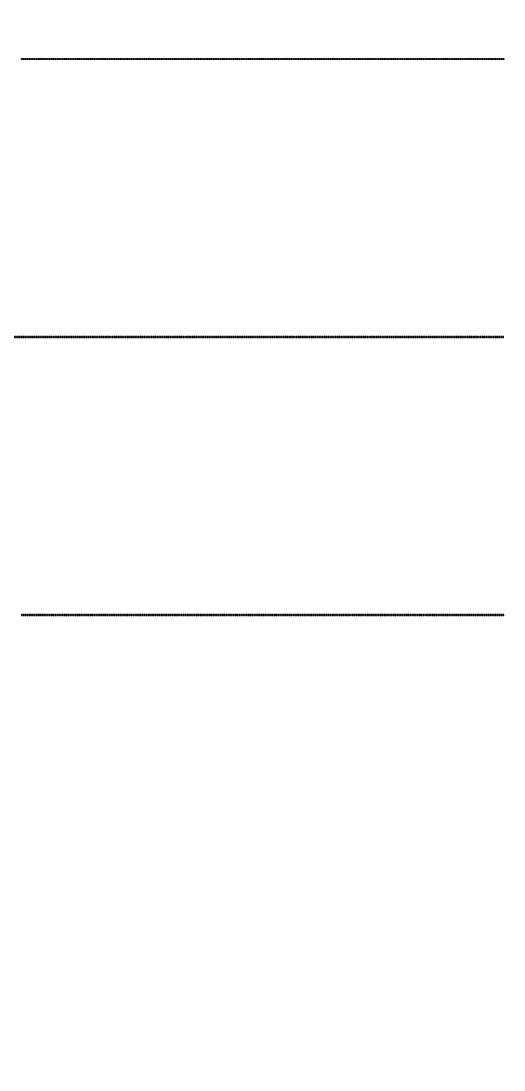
# Model space of a CAD drawing. Header units: inches. Extents: x 734146 to 834146, y 204695 to 304695.
# Drawn here: x 744162 to 745722, y 244279 to 247665 of the extents above; entities that cross this region are included whole.
import ezdxf

# ---------------------------------------------------------------- set-up
doc = ezdxf.new("R2010")
doc.units = ezdxf.units.IN
doc.header["$MEASUREMENT"] = 0

# ---------------------------------------------------------------- blocks, each defined once
blk = doc.blocks.new('*U103')
blk.add_lwpolyline([(-1.5, -1.5), (1.5, -1.5), (1.5, 1.5), (-1.5, 1.5)], close=True)
blk = doc.blocks.new('*U104')
at = {"color": 0, "linetype": 'ByBlock', "lineweight": -2, "transparency": 16777216}
for p in [(0, 0), (6, 0), (12, 0), (18, 0), (24, 0), (30, 0), (36, 0), (42, 0), (48, 0), (54, 0), (60, 0), (66, 0), (72, 0), (78, 0), (84, 0), (90, 0), (96, 0), (102, 0), (108, 0), (114, 0), (120, 0), (126, 0), (132, 0), (138, 0), (144, 0), (150, 0), (156, 0), (162, 0), (168, 0), (174, 0), (180, 0), (186, 0), (192, 0), (198, 0), (204, 0), (210, 0), (216, 0), (222, 0), (228, 0), (234, 0), (240, 0), (246, 0), (252, 0), (258, 0), (264, 0), (270, 0), (276, 0), (282, 0), (288, 0), (294, 0), (300, 0), (306, 0), (312, 0), (318, 0), (324, 0), (330, 0), (336, 0), (342, 0), (348, 0), (354, 0), (360, 0), (366, 0), (372, 0), (378, 0), (384, 0), (390, 0), (396, 0), (402, 0), (408, 0), (414, 0), (420, 0), (426, 0), (432, 0), (438, 0), (444, 0), (450, 0), (456, 0), (462, 0), (468, 0), (474, 0), (480, 0), (486, 0), (492, 0), (498, 0), (504, 0), (510, 0), (516, 0), (522, 0), (528, 0), (534, 0), (540, 0), (546, 0), (552, 0), (558, 0), (564, 0), (570, 0), (576, 0), (582, 0), (588, 0), (594, 0), (600, 0), (606, 0), (612, 0), (618, 0), (624, 0), (630, 0), (636, 0), (642, 0), (648, 0), (654, 0), (660, 0), (666, 0), (672, 0), (678, 0), (684, 0), (690, 0), (696, 0), (702, 0), (708, 0), (714, 0), (720, 0), (726, 0), (732, 0), (738, 0), (744, 0), (750, 0), (756, 0), (762, 0), (768, 0), (774, 0), (780, 0), (786, 0), (792, 0), (798, 0), (804, 0), (810, 0), (816, 0), (822, 0), (828, 0), (834, 0), (840, 0), (846, 0), (852, 0), (858, 0), (864, 0), (870, 0), (876, 0), (882, 0), (888, 0), (894, 0), (900, 0), (906, 0), (912, 0), (918, 0), (924, 0), (930, 0), (936, 0), (942, 0), (948, 0), (954, 0), (960, 0), (966, 0), (972, 0), (978, 0), (984, 0), (990, 0), (996, 0), (1002, 0), (1008, 0), (1014, 0), (1020, 0), (1026, 0), (1032, 0), (1038, 0), (1044, 0), (1050, 0), (1056, 0), (1062, 0), (1068, 0), (1074, 0), (1080, 0), (1086, 0), (1092, 0), (1098, 0), (1104, 0), (1110, 0), (1116, 0), (1122, 0), (1128, 0), (1134, 0), (1140, 0), (1146, 0), (1152, 0), (1158, 0), (1164, 0), (1170, 0), (1176, 0), (1182, 0), (1188, 0), (1194, 0), (1200, 0), (1206, 0), (1212, 0), (1218, 0), (1224, 0), (1230, 0), (1236, 0), (1242, 0), (1248, 0), (1254, 0), (1260, 0), (1266, 0), (1272, 0), (1278, 0), (1284, 0), (1290, 0), (1296, 0), (1302, 0), (1308, 0), (1314, 0), (1320, 0), (1326, 0), (1332, 0), (1338, 0), (1344, 0), (1350, 0), (1356, 0), (1362, 0), (1368, 0), (1374, 0), (1380, 0), (1386, 0), (1392, 0), (1398, 0), (1404, 0), (1410, 0), (1416, 0), (1422, 0), (1428, 0), (1434, 0), (1440, 0), (1446, 0), (1452, 0), (1458, 0), (1464, 0), (1470, 0), (1476, 0), (1482, 0), (1488, 0), (1494, 0), (1500, 0), (1506, 0), (1512, 0), (1518, 0), (1524, 0), (1530, 0), (1536, 0), (1542, 0), (1548, 0), (1554, 0), (1560, 0), (1566, 0), (1572, 0), (1578, 0), (1584, 0), (1590, 0), (1596, 0), (1602, 0), (1608, 0), (1614, 0), (1620, 0), (1626, 0), (1632, 0), (1638, 0), (1644, 0), (1650, 0), (1656, 0), (1662, 0), (1668, 0), (1674, 0), (1680, 0), (1686, 0), (1692, 0), (1698, 0), (1704, 0), (1710, 0), (1716, 0), (1722, 0), (1728, 0), (1734, 0), (1740, 0), (1746, 0), (1752, 0), (1758, 0), (1764, 0), (1770, 0), (1776, 0), (1782, 0), (1788, 0), (1794, 0), (1800, 0), (1806, 0), (1812, 0), (1818, 0), (1824, 0), (1830, 0), (1836, 0), (1842, 0), (1848, 0), (1854, 0), (1860, 0), (1866, 0), (1872, 0), (1878, 0), (1884, 0), (1890, 0), (1896, 0), (1902, 0), (1908, 0), (1914, 0), (1920, 0), (1926, 0), (1932, 0), (1938, 0), (1944, 0), (1950, 0), (1956, 0), (1962, 0), (1968, 0), (1974, 0), (1980, 0), (1986, 0), (1992, 0), (1998, 0), (2004, 0), (2010, 0), (2016, 0), (2022, 0), (2028, 0), (2034, 0), (2040, 0), (2046, 0), (2052, 0), (2058, 0), (2064, 0), (2070, 0), (2076, 0), (2082, 0), (2088, 0), (2094, 0), (2100, 0), (2106, 0), (2112, 0), (2118, 0), (2124, 0), (2130, 0), (2136, 0), (2142, 0), (2148, 0), (2154, 0), (2160, 0), (2166, 0), (2172, 0), (2178, 0), (2184, 0), (2190, 0), (2196, 0), (2202, 0), (2208, 0), (2214, 0), (2220, 0), (2226, 0), (2232, 0), (2238, 0), (2244, 0), (2250, 0), (2256, 0), (2262, 0), (2268, 0), (2274, 0), (2280, 0), (2286, 0), (2292, 0), (2298, 0), (2304, 0), (2310, 0), (2316, 0), (2322, 0), (2328, 0), (2334, 0), (2340, 0), (2346, 0), (2352, 0), (2358, 0), (2364, 0), (2370, 0), (2376, 0), (2382, 0), (2388, 0), (2394, 0), (2400, 0), (2406, 0), (2412, 0), (2418, 0), (2424, 0), (2430, 0), (2436, 0), (2442, 0), (2448, 0), (2454, 0), (2460, 0), (2466, 0), (2472, 0), (2478, 0), (2484, 0), (2490, 0), (2496, 0), (2502, 0), (2508, 0), (2514, 0), (2520, 0), (2526, 0), (2532, 0), (2538, 0), (2544, 0), (2550, 0), (2556, 0), (2562, 0), (2568, 0), (2574, 0), (2580, 0), (2586, 0), (2592, 0), (2598, 0), (2604, 0), (2610, 0), (2616, 0), (2622, 0), (2628, 0), (2634, 0), (2640, 0), (2646, 0), (2652, 0), (2658, 0), (2664, 0), (2670, 0), (2676, 0), (2682, 0), (2688, 0), (2694, 0), (2700, 0), (2706, 0), (2712, 0), (2718, 0), (2724, 0), (2730, 0), (2736, 0), (2742, 0), (2748, 0), (2754, 0), (2760, 0), (2766, 0), (2772, 0), (2778, 0), (2784, 0), (2790, 0), (2796, 0), (2802, 0), (2808, 0), (2814, 0), (2820, 0), (2826, 0), (2832, 0), (2838, 0), (2844, 0), (2850, 0), (2856, 0), (2862, 0), (2868, 0), (2874, 0), (2880, 0), (2886, 0), (2892, 0), (2898, 0), (2904, 0), (2910, 0), (2916, 0), (2922, 0), (2928, 0), (2934, 0), (2940, 0), (2946, 0), (2952, 0), (2958, 0), (2964, 0), (2970, 0), (2976, 0), (2982, 0), (2988, 0), (2994, 0), (3000, 0), (3006, 0), (3012, 0), (3018, 0), (3024, 0), (3030, 0), (3036, 0), (3042, 0), (3048, 0), (3054, 0), (3060, 0), (3066, 0), (3072, 0), (3078, 0), (3084, 0), (3090, 0), (3096, 0), (3102, 0), (3108, 0), (3114, 0), (3120, 0), (3126, 0), (3132, 0), (3138, 0), (3144, 0), (3150, 0), (3156, 0), (3162, 0), (3168, 0), (3174, 0), (3180, 0), (3186, 0), (3192, 0), (3198, 0), (3204, 0), (3210, 0), (3216, 0), (3222, 0), (3228, 0), (3234, 0), (3240, 0), (3246, 0), (3252, 0), (3258, 0), (3264, 0)]:
    blk.add_blockref('*U103', p, dxfattribs=at)

msp = doc.modelspace()

# ---------------------------------------------------------------- linework, layer by layer
for points in [[(744163.6, 247544.1), (744166.6, 247544.1), (744166.6, 247541.1), (744163.6, 247541.1)], [(744169.6, 247544.1), (744172.6, 247544.1), (744172.6, 247541.1), (744169.6, 247541.1)], [(744175.6, 247544.1), (744178.6, 247544.1), (744178.6, 247541.1), (744175.6, 247541.1)], [(744181.6, 247544.1), (744184.6, 247544.1), (744184.6, 247541.1), (744181.6, 247541.1)], [(744187.6, 247544.1), (744190.6, 247544.1), (744190.6, 247541.1), (744187.6, 247541.1)], [(744193.6, 247544.1), (744196.6, 247544.1), (744196.6, 247541.1), (744193.6, 247541.1)], [(744199.6, 247544.1), (744202.6, 247544.1), (744202.6, 247541.1), (744199.6, 247541.1)], [(744205.6, 247544.1), (744208.6, 247544.1), (744208.6, 247541.1), (744205.6, 247541.1)], [(744211.6, 247544.1), (744214.6, 247544.1), (744214.6, 247541.1), (744211.6, 247541.1)], [(744217.6, 247544.1), (744220.6, 247544.1), (744220.6, 247541.1), (744217.6, 247541.1)], [(744223.6, 247544.1), (744226.6, 247544.1), (744226.6, 247541.1), (744223.6, 247541.1)], [(744229.6, 247544.1), (744232.6, 247544.1), (744232.6, 247541.1), (744229.6, 247541.1)], [(744235.6, 247544.1), (744238.6, 247544.1), (744238.6, 247541.1), (744235.6, 247541.1)], [(744241.6, 247544.1), (744244.6, 247544.1), (744244.6, 247541.1), (744241.6, 247541.1)], [(744247.6, 247544.1), (744250.6, 247544.1), (744250.6, 247541.1), (744247.6, 247541.1)], [(744253.6, 247544.1), (744256.6, 247544.1), (744256.6, 247541.1), (744253.6, 247541.1)], [(744259.6, 247544.1), (744262.6, 247544.1), (744262.6, 247541.1), (744259.6, 247541.1)], [(744265.6, 247544.1), (744268.6, 247544.1), (744268.6, 247541.1), (744265.6, 247541.1)], [(744271.6, 247544.1), (744274.6, 247544.1), (744274.6, 247541.1), (744271.6, 247541.1)], [(744277.6, 247544.1), (744280.6, 247544.1), (744280.6, 247541.1), (744277.6, 247541.1)], [(744283.6, 247544.1), (744286.6, 247544.1), (744286.6, 247541.1), (744283.6, 247541.1)], [(744289.6, 247544.1), (744292.6, 247544.1), (744292.6, 247541.1), (744289.6, 247541.1)], [(744295.6, 247544.1), (744298.6, 247544.1), (744298.6, 247541.1), (744295.6, 247541.1)], [(744301.6, 247544.1), (744304.6, 247544.1), (744304.6, 247541.1), (744301.6, 247541.1)], [(744307.6, 247544.1), (744310.6, 247544.1), (744310.6, 247541.1), (744307.6, 247541.1)], [(744313.6, 247544.1), (744316.6, 247544.1), (744316.6, 247541.1), (744313.6, 247541.1)], [(744319.6, 247544.1), (744322.6, 247544.1), (744322.6, 247541.1), (744319.6, 247541.1)], [(744325.6, 247544.1), (744328.6, 247544.1), (744328.6, 247541.1), (744325.6, 247541.1)], [(744331.6, 247544.1), (744334.6, 247544.1), (744334.6, 247541.1), (744331.6, 247541.1)], [(744337.6, 247544.1), (744340.6, 247544.1), (744340.6, 247541.1), (744337.6, 247541.1)], [(744343.6, 247544.1), (744346.6, 247544.1), (744346.6, 247541.1), (744343.6, 247541.1)], [(744349.6, 247544.1), (744352.6, 247544.1), (744352.6, 247541.1), (744349.6, 247541.1)], [(744355.6, 247544.1), (744358.6, 247544.1), (744358.6, 247541.1), (744355.6, 247541.1)], [(744361.6, 247544.1), (744364.6, 247544.1), (744364.6, 247541.1), (744361.6, 247541.1)], [(744367.6, 247544.1), (744370.6, 247544.1), (744370.6, 247541.1), (744367.6, 247541.1)], [(744373.6, 247544.1), (744376.6, 247544.1), (744376.6, 247541.1), (744373.6, 247541.1)], [(744379.6, 247544.1), (744382.6, 247544.1), (744382.6, 247541.1), (744379.6, 247541.1)], [(744385.6, 247544.1), (744388.6, 247544.1), (744388.6, 247541.1), (744385.6, 247541.1)], [(744391.6, 247544.1), (744394.6, 247544.1), (744394.6, 247541.1), (744391.6, 247541.1)], [(744397.6, 247544.1), (744400.6, 247544.1), (744400.6, 247541.1), (744397.6, 247541.1)], [(744403.6, 247544.1), (744406.6, 247544.1), (744406.6, 247541.1), (744403.6, 247541.1)], [(744409.6, 247544.1), (744412.6, 247544.1), (744412.6, 247541.1), (744409.6, 247541.1)], [(744415.6, 247544.1), (744418.6, 247544.1), (744418.6, 247541.1), (744415.6, 247541.1)], [(744421.6, 247544.1), (744424.6, 247544.1), (744424.6, 247541.1), (744421.6, 247541.1)], [(744427.6, 247544.1), (744430.6, 247544.1), (744430.6, 247541.1), (744427.6, 247541.1)], [(744433.6, 247544.1), (744436.6, 247544.1), (744436.6, 247541.1), (744433.6, 247541.1)], [(744439.6, 247544.1), (744442.6, 247544.1), (744442.6, 247541.1), (744439.6, 247541.1)], [(744445.6, 247544.1), (744448.6, 247544.1), (744448.6, 247541.1), (744445.6, 247541.1)], [(744451.6, 247544.1), (744454.6, 247544.1), (744454.6, 247541.1), (744451.6, 247541.1)], [(744457.6, 247544.1), (744460.6, 247544.1), (744460.6, 247541.1), (744457.6, 247541.1)], [(744463.6, 247544.1), (744466.6, 247544.1), (744466.6, 247541.1), (744463.6, 247541.1)], [(744469.6, 247544.1), (744472.6, 247544.1), (744472.6, 247541.1), (744469.6, 247541.1)], [(744475.6, 247544.1), (744478.6, 247544.1), (744478.6, 247541.1), (744475.6, 247541.1)], [(744481.6, 247544.1), (744484.6, 247544.1), (744484.6, 247541.1), (744481.6, 247541.1)], [(744487.6, 247544.1), (744490.6, 247544.1), (744490.6, 247541.1), (744487.6, 247541.1)], [(744493.6, 247544.1), (744496.6, 247544.1), (744496.6, 247541.1), (744493.6, 247541.1)], [(744499.6, 247544.1), (744502.6, 247544.1), (744502.6, 247541.1), (744499.6, 247541.1)], [(744505.6, 247544.1), (744508.6, 247544.1), (744508.6, 247541.1), (744505.6, 247541.1)], [(744511.6, 247544.1), (744514.6, 247544.1), (744514.6, 247541.1), (744511.6, 247541.1)], [(744517.6, 247544.1), (744520.6, 247544.1), (744520.6, 247541.1), (744517.6, 247541.1)], [(744523.6, 247544.1), (744526.6, 247544.1), (744526.6, 247541.1), (744523.6, 247541.1)], [(744529.6, 247544.1), (744532.6, 247544.1), (744532.6, 247541.1), (744529.6, 247541.1)], [(744535.6, 247544.1), (744538.6, 247544.1), (744538.6, 247541.1), (744535.6, 247541.1)], [(744541.6, 247544.1), (744544.6, 247544.1), (744544.6, 247541.1), (744541.6, 247541.1)], [(744547.6, 247544.1), (744550.6, 247544.1), (744550.6, 247541.1), (744547.6, 247541.1)], [(744553.6, 247544.1), (744556.6, 247544.1), (744556.6, 247541.1), (744553.6, 247541.1)], [(744559.6, 247544.1), (744562.6, 247544.1), (744562.6, 247541.1), (744559.6, 247541.1)], [(744565.6, 247544.1), (744568.6, 247544.1), (744568.6, 247541.1), (744565.6, 247541.1)], [(744571.6, 247544.1), (744574.6, 247544.1), (744574.6, 247541.1), (744571.6, 247541.1)], [(744577.6, 247544.1), (744580.6, 247544.1), (744580.6, 247541.1), (744577.6, 247541.1)], [(744583.6, 247544.1), (744586.6, 247544.1), (744586.6, 247541.1), (744583.6, 247541.1)], [(744589.6, 247544.1), (744592.6, 247544.1), (744592.6, 247541.1), (744589.6, 247541.1)], [(744595.6, 247544.1), (744598.6, 247544.1), (744598.6, 247541.1), (744595.6, 247541.1)], [(744601.6, 247544.1), (744604.6, 247544.1), (744604.6, 247541.1), (744601.6, 247541.1)], [(744607.6, 247544.1), (744610.6, 247544.1), (744610.6, 247541.1), (744607.6, 247541.1)], [(744613.6, 247544.1), (744616.6, 247544.1), (744616.6, 247541.1), (744613.6, 247541.1)], [(744619.6, 247544.1), (744622.6, 247544.1), (744622.6, 247541.1), (744619.6, 247541.1)], [(744625.6, 247544.1), (744628.6, 247544.1), (744628.6, 247541.1), (744625.6, 247541.1)], [(744631.6, 247544.1), (744634.6, 247544.1), (744634.6, 247541.1), (744631.6, 247541.1)], [(744637.6, 247544.1), (744640.6, 247544.1), (744640.6, 247541.1), (744637.6, 247541.1)], [(744643.6, 247544.1), (744646.6, 247544.1), (744646.6, 247541.1), (744643.6, 247541.1)], [(744649.6, 247544.1), (744652.6, 247544.1), (744652.6, 247541.1), (744649.6, 247541.1)], [(744655.6, 247544.1), (744658.6, 247544.1), (744658.6, 247541.1), (744655.6, 247541.1)], [(744661.6, 247544.1), (744664.6, 247544.1), (744664.6, 247541.1), (744661.6, 247541.1)], [(744667.6, 247544.1), (744670.6, 247544.1), (744670.6, 247541.1), (744667.6, 247541.1)], [(744673.6, 247544.1), (744676.6, 247544.1), (744676.6, 247541.1), (744673.6, 247541.1)], [(744679.6, 247544.1), (744682.6, 247544.1), (744682.6, 247541.1), (744679.6, 247541.1)], [(744685.6, 247544.1), (744688.6, 247544.1), (744688.6, 247541.1), (744685.6, 247541.1)], [(744691.6, 247544.1), (744694.6, 247544.1), (744694.6, 247541.1), (744691.6, 247541.1)], [(744697.6, 247544.1), (744700.6, 247544.1), (744700.6, 247541.1), (744697.6, 247541.1)], [(744703.6, 247544.1), (744706.6, 247544.1), (744706.6, 247541.1), (744703.6, 247541.1)], [(744709.6, 247544.1), (744712.6, 247544.1), (744712.6, 247541.1), (744709.6, 247541.1)], [(744715.6, 247544.1), (744718.6, 247544.1), (744718.6, 247541.1), (744715.6, 247541.1)], [(744721.6, 247544.1), (744724.6, 247544.1), (744724.6, 247541.1), (744721.6, 247541.1)], [(744727.6, 247544.1), (744730.6, 247544.1), (744730.6, 247541.1), (744727.6, 247541.1)], [(744733.6, 247544.1), (744736.6, 247544.1), (744736.6, 247541.1), (744733.6, 247541.1)], [(744739.6, 247544.1), (744742.6, 247544.1), (744742.6, 247541.1), (744739.6, 247541.1)], [(744745.6, 247544.1), (744748.6, 247544.1), (744748.6, 247541.1), (744745.6, 247541.1)], [(744751.6, 247544.1), (744754.6, 247544.1), (744754.6, 247541.1), (744751.6, 247541.1)], [(744757.6, 247544.1), (744760.6, 247544.1), (744760.6, 247541.1), (744757.6, 247541.1)], [(744763.6, 247544.1), (744766.6, 247544.1), (744766.6, 247541.1), (744763.6, 247541.1)], [(744769.6, 247544.1), (744772.6, 247544.1), (744772.6, 247541.1), (744769.6, 247541.1)], [(744775.6, 247544.1), (744778.6, 247544.1), (744778.6, 247541.1), (744775.6, 247541.1)], [(744781.6, 247544.1), (744784.6, 247544.1), (744784.6, 247541.1), (744781.6, 247541.1)], [(744787.6, 247544.1), (744790.6, 247544.1), (744790.6, 247541.1), (744787.6, 247541.1)], [(744793.6, 247544.1), (744796.6, 247544.1), (744796.6, 247541.1), (744793.6, 247541.1)], [(744799.6, 247544.1), (744802.6, 247544.1), (744802.6, 247541.1), (744799.6, 247541.1)], [(744805.6, 247544.1), (744808.6, 247544.1), (744808.6, 247541.1), (744805.6, 247541.1)], [(744811.6, 247544.1), (744814.6, 247544.1), (744814.6, 247541.1), (744811.6, 247541.1)], [(744817.6, 247544.1), (744820.6, 247544.1), (744820.6, 247541.1), (744817.6, 247541.1)], [(744823.6, 247544.1), (744826.6, 247544.1), (744826.6, 247541.1), (744823.6, 247541.1)], [(744829.6, 247544.1), (744832.6, 247544.1), (744832.6, 247541.1), (744829.6, 247541.1)], [(744835.6, 247544.1), (744838.6, 247544.1), (744838.6, 247541.1), (744835.6, 247541.1)], [(744841.6, 247544.1), (744844.6, 247544.1), (744844.6, 247541.1), (744841.6, 247541.1)], [(744847.6, 247544.1), (744850.6, 247544.1), (744850.6, 247541.1), (744847.6, 247541.1)], [(744853.6, 247544.1), (744856.6, 247544.1), (744856.6, 247541.1), (744853.6, 247541.1)], [(744859.6, 247544.1), (744862.6, 247544.1), (744862.6, 247541.1), (744859.6, 247541.1)], [(744865.6, 247544.1), (744868.6, 247544.1), (744868.6, 247541.1), (744865.6, 247541.1)], [(744871.6, 247544.1), (744874.6, 247544.1), (744874.6, 247541.1), (744871.6, 247541.1)], [(744877.6, 247544.1), (744880.6, 247544.1), (744880.6, 247541.1), (744877.6, 247541.1)], [(744883.6, 247544.1), (744886.6, 247544.1), (744886.6, 247541.1), (744883.6, 247541.1)], [(744889.6, 247544.1), (744892.6, 247544.1), (744892.6, 247541.1), (744889.6, 247541.1)], [(744895.6, 247544.1), (744898.6, 247544.1), (744898.6, 247541.1), (744895.6, 247541.1)], [(744901.6, 247544.1), (744904.6, 247544.1), (744904.6, 247541.1), (744901.6, 247541.1)], [(744907.6, 247544.1), (744910.6, 247544.1), (744910.6, 247541.1), (744907.6, 247541.1)], [(744913.6, 247544.1), (744916.6, 247544.1), (744916.6, 247541.1), (744913.6, 247541.1)], [(744919.6, 247544.1), (744922.6, 247544.1), (744922.6, 247541.1), (744919.6, 247541.1)], [(744925.6, 247544.1), (744928.6, 247544.1), (744928.6, 247541.1), (744925.6, 247541.1)], [(744931.6, 247544.1), (744934.6, 247544.1), (744934.6, 247541.1), (744931.6, 247541.1)], [(744937.6, 247544.1), (744940.6, 247544.1), (744940.6, 247541.1), (744937.6, 247541.1)], [(744943.6, 247544.1), (744946.6, 247544.1), (744946.6, 247541.1), (744943.6, 247541.1)], [(744949.6, 247544.1), (744952.6, 247544.1), (744952.6, 247541.1), (744949.6, 247541.1)], [(744955.6, 247544.1), (744958.6, 247544.1), (744958.6, 247541.1), (744955.6, 247541.1)], [(744961.6, 247544.1), (744964.6, 247544.1), (744964.6, 247541.1), (744961.6, 247541.1)], [(744967.6, 247544.1), (744970.6, 247544.1), (744970.6, 247541.1), (744967.6, 247541.1)], [(744973.6, 247544.1), (744976.6, 247544.1), (744976.6, 247541.1), (744973.6, 247541.1)], [(744979.6, 247544.1), (744982.6, 247544.1), (744982.6, 247541.1), (744979.6, 247541.1)], [(744985.6, 247544.1), (744988.6, 247544.1), (744988.6, 247541.1), (744985.6, 247541.1)], [(744991.6, 247544.1), (744994.6, 247544.1), (744994.6, 247541.1), (744991.6, 247541.1)], [(744997.6, 247544.1), (745000.6, 247544.1), (745000.6, 247541.1), (744997.6, 247541.1)], [(745003.6, 247544.1), (745006.6, 247544.1), (745006.6, 247541.1), (745003.6, 247541.1)], [(745009.6, 247544.1), (745012.6, 247544.1), (745012.6, 247541.1), (745009.6, 247541.1)], [(745015.6, 247544.1), (745018.6, 247544.1), (745018.6, 247541.1), (745015.6, 247541.1)], [(745021.6, 247544.1), (745024.6, 247544.1), (745024.6, 247541.1), (745021.6, 247541.1)], [(745027.6, 247544.1), (745030.6, 247544.1), (745030.6, 247541.1), (745027.6, 247541.1)], [(745033.6, 247544.1), (745036.6, 247544.1), (745036.6, 247541.1), (745033.6, 247541.1)], [(745039.6, 247544.1), (745042.6, 247544.1), (745042.6, 247541.1), (745039.6, 247541.1)], [(745045.6, 247544.1), (745048.6, 247544.1), (745048.6, 247541.1), (745045.6, 247541.1)], [(745051.6, 247544.1), (745054.6, 247544.1), (745054.6, 247541.1), (745051.6, 247541.1)], [(745057.6, 247544.1), (745060.6, 247544.1), (745060.6, 247541.1), (745057.6, 247541.1)], [(745063.6, 247544.1), (745066.6, 247544.1), (745066.6, 247541.1), (745063.6, 247541.1)], [(745069.6, 247544.1), (745072.6, 247544.1), (745072.6, 247541.1), (745069.6, 247541.1)], [(745075.6, 247544.1), (745078.6, 247544.1), (745078.6, 247541.1), (745075.6, 247541.1)], [(745081.6, 247544.1), (745084.6, 247544.1), (745084.6, 247541.1), (745081.6, 247541.1)], [(745087.6, 247544.1), (745090.6, 247544.1), (745090.6, 247541.1), (745087.6, 247541.1)], [(745093.6, 247544.1), (745096.6, 247544.1), (745096.6, 247541.1), (745093.6, 247541.1)], [(745099.6, 247544.1), (745102.6, 247544.1), (745102.6, 247541.1), (745099.6, 247541.1)], [(745105.6, 247544.1), (745108.6, 247544.1), (745108.6, 247541.1), (745105.6, 247541.1)], [(745111.6, 247544.1), (745114.6, 247544.1), (745114.6, 247541.1), (745111.6, 247541.1)], [(745117.6, 247544.1), (745120.6, 247544.1), (745120.6, 247541.1), (745117.6, 247541.1)], [(745123.6, 247544.1), (745126.6, 247544.1), (745126.6, 247541.1), (745123.6, 247541.1)], [(745129.6, 247544.1), (745132.6, 247544.1), (745132.6, 247541.1), (745129.6, 247541.1)], [(745135.6, 247544.1), (745138.6, 247544.1), (745138.6, 247541.1), (745135.6, 247541.1)], [(745141.6, 247544.1), (745144.6, 247544.1), (745144.6, 247541.1), (745141.6, 247541.1)], [(745147.6, 247544.1), (745150.6, 247544.1), (745150.6, 247541.1), (745147.6, 247541.1)], [(745153.6, 247544.1), (745156.6, 247544.1), (745156.6, 247541.1), (745153.6, 247541.1)], [(745159.6, 247544.1), (745162.6, 247544.1), (745162.6, 247541.1), (745159.6, 247541.1)], [(745165.6, 247544.1), (745168.6, 247544.1), (745168.6, 247541.1), (745165.6, 247541.1)], [(745171.6, 247544.1), (745174.6, 247544.1), (745174.6, 247541.1), (745171.6, 247541.1)], [(745177.6, 247544.1), (745180.6, 247544.1), (745180.6, 247541.1), (745177.6, 247541.1)], [(745183.6, 247544.1), (745186.6, 247544.1), (745186.6, 247541.1), (745183.6, 247541.1)], [(745189.6, 247544.1), (745192.6, 247544.1), (745192.6, 247541.1), (745189.6, 247541.1)], [(745195.6, 247544.1), (745198.6, 247544.1), (745198.6, 247541.1), (745195.6, 247541.1)], [(745201.6, 247544.1), (745204.6, 247544.1), (745204.6, 247541.1), (745201.6, 247541.1)], [(745207.6, 247544.1), (745210.6, 247544.1), (745210.6, 247541.1), (745207.6, 247541.1)], [(745213.6, 247544.1), (745216.6, 247544.1), (745216.6, 247541.1), (745213.6, 247541.1)], [(745219.6, 247544.1), (745222.6, 247544.1), (745222.6, 247541.1), (745219.6, 247541.1)], [(745225.6, 247544.1), (745228.6, 247544.1), (745228.6, 247541.1), (745225.6, 247541.1)], [(745231.6, 247544.1), (745234.6, 247544.1), (745234.6, 247541.1), (745231.6, 247541.1)], [(745237.6, 247544.1), (745240.6, 247544.1), (745240.6, 247541.1), (745237.6, 247541.1)], [(745243.6, 247544.1), (745246.6, 247544.1), (745246.6, 247541.1), (745243.6, 247541.1)], [(745249.6, 247544.1), (745252.6, 247544.1), (745252.6, 247541.1), (745249.6, 247541.1)], [(745255.6, 247544.1), (745258.6, 247544.1), (745258.6, 247541.1), (745255.6, 247541.1)], [(745261.6, 247544.1), (745264.6, 247544.1), (745264.6, 247541.1), (745261.6, 247541.1)], [(745267.6, 247544.1), (745270.6, 247544.1), (745270.6, 247541.1), (745267.6, 247541.1)], [(745273.6, 247544.1), (745276.6, 247544.1), (745276.6, 247541.1), (745273.6, 247541.1)], [(745279.6, 247544.1), (745282.6, 247544.1), (745282.6, 247541.1), (745279.6, 247541.1)], [(745285.6, 247544.1), (745288.6, 247544.1), (745288.6, 247541.1), (745285.6, 247541.1)], [(745291.6, 247544.1), (745294.6, 247544.1), (745294.6, 247541.1), (745291.6, 247541.1)], [(745297.6, 247544.1), (745300.6, 247544.1), (745300.6, 247541.1), (745297.6, 247541.1)], [(745303.6, 247544.1), (745306.6, 247544.1), (745306.6, 247541.1), (745303.6, 247541.1)], [(745309.6, 247544.1), (745312.6, 247544.1), (745312.6, 247541.1), (745309.6, 247541.1)], [(745315.6, 247544.1), (745318.6, 247544.1), (745318.6, 247541.1), (745315.6, 247541.1)], [(745321.6, 247544.1), (745324.6, 247544.1), (745324.6, 247541.1), (745321.6, 247541.1)], [(745327.6, 247544.1), (745330.6, 247544.1), (745330.6, 247541.1), (745327.6, 247541.1)], [(745333.6, 247544.1), (745336.6, 247544.1), (745336.6, 247541.1), (745333.6, 247541.1)], [(745339.6, 247544.1), (745342.6, 247544.1), (745342.6, 247541.1), (745339.6, 247541.1)], [(745345.6, 247544.1), (745348.6, 247544.1), (745348.6, 247541.1), (745345.6, 247541.1)], [(745351.6, 247544.1), (745354.6, 247544.1), (745354.6, 247541.1), (745351.6, 247541.1)], [(745357.6, 247544.1), (745360.6, 247544.1), (745360.6, 247541.1), (745357.6, 247541.1)], [(745363.6, 247544.1), (745366.6, 247544.1), (745366.6, 247541.1), (745363.6, 247541.1)], [(745369.6, 247544.1), (745372.6, 247544.1), (745372.6, 247541.1), (745369.6, 247541.1)], [(745375.6, 247544.1), (745378.6, 247544.1), (745378.6, 247541.1), (745375.6, 247541.1)], [(745381.6, 247544.1), (745384.6, 247544.1), (745384.6, 247541.1), (745381.6, 247541.1)], [(745387.6, 247544.1), (745390.6, 247544.1), (745390.6, 247541.1), (745387.6, 247541.1)], [(745393.6, 247544.1), (745396.6, 247544.1), (745396.6, 247541.1), (745393.6, 247541.1)], [(745399.6, 247544.1), (745402.6, 247544.1), (745402.6, 247541.1), (745399.6, 247541.1)], [(745405.6, 247544.1), (745408.6, 247544.1), (745408.6, 247541.1), (745405.6, 247541.1)], [(745411.6, 247544.1), (745414.6, 247544.1), (745414.6, 247541.1), (745411.6, 247541.1)], [(745417.6, 247544.1), (745420.6, 247544.1), (745420.6, 247541.1), (745417.6, 247541.1)], [(745423.6, 247544.1), (745426.6, 247544.1), (745426.6, 247541.1), (745423.6, 247541.1)], [(745429.6, 247544.1), (745432.6, 247544.1), (745432.6, 247541.1), (745429.6, 247541.1)], [(745435.6, 247544.1), (745438.6, 247544.1), (745438.6, 247541.1), (745435.6, 247541.1)], [(745441.6, 247544.1), (745444.6, 247544.1), (745444.6, 247541.1), (745441.6, 247541.1)], [(745447.6, 247544.1), (745450.6, 247544.1), (745450.6, 247541.1), (745447.6, 247541.1)], [(745453.6, 247544.1), (745456.6, 247544.1), (745456.6, 247541.1), (745453.6, 247541.1)], [(745459.6, 247544.1), (745462.6, 247544.1), (745462.6, 247541.1), (745459.6, 247541.1)], [(745465.6, 247544.1), (745468.6, 247544.1), (745468.6, 247541.1), (745465.6, 247541.1)], [(745471.6, 247544.1), (745474.6, 247544.1), (745474.6, 247541.1), (745471.6, 247541.1)], [(745477.6, 247544.1), (745480.6, 247544.1), (745480.6, 247541.1), (745477.6, 247541.1)], [(745483.6, 247544.1), (745486.6, 247544.1), (745486.6, 247541.1), (745483.6, 247541.1)], [(745489.6, 247544.1), (745492.6, 247544.1), (745492.6, 247541.1), (745489.6, 247541.1)], [(745495.6, 247544.1), (745498.6, 247544.1), (745498.6, 247541.1), (745495.6, 247541.1)], [(745501.6, 247544.1), (745504.6, 247544.1), (745504.6, 247541.1), (745501.6, 247541.1)], [(745507.6, 247544.1), (745510.6, 247544.1), (745510.6, 247541.1), (745507.6, 247541.1)], [(745513.6, 247544.1), (745516.6, 247544.1), (745516.6, 247541.1), (745513.6, 247541.1)], [(745519.6, 247544.1), (745522.6, 247544.1), (745522.6, 247541.1), (745519.6, 247541.1)], [(745525.6, 247544.1), (745528.6, 247544.1), (745528.6, 247541.1), (745525.6, 247541.1)], [(745531.6, 247544.1), (745534.6, 247544.1), (745534.6, 247541.1), (745531.6, 247541.1)], [(745537.6, 247544.1), (745540.6, 247544.1), (745540.6, 247541.1), (745537.6, 247541.1)], [(745543.6, 247544.1), (745546.6, 247544.1), (745546.6, 247541.1), (745543.6, 247541.1)], [(745549.6, 247544.1), (745552.6, 247544.1), (745552.6, 247541.1), (745549.6, 247541.1)], [(745555.6, 247544.1), (745558.6, 247544.1), (745558.6, 247541.1), (745555.6, 247541.1)], [(745561.6, 247544.1), (745564.6, 247544.1), (745564.6, 247541.1), (745561.6, 247541.1)], [(745567.6, 247544.1), (745570.6, 247544.1), (745570.6, 247541.1), (745567.6, 247541.1)], [(745573.6, 247544.1), (745576.6, 247544.1), (745576.6, 247541.1), (745573.6, 247541.1)], [(745579.6, 247544.1), (745582.6, 247544.1), (745582.6, 247541.1), (745579.6, 247541.1)], [(745585.6, 247544.1), (745588.6, 247544.1), (745588.6, 247541.1), (745585.6, 247541.1)], [(745591.6, 247544.1), (745594.6, 247544.1), (745594.6, 247541.1), (745591.6, 247541.1)], [(745597.6, 247544.1), (745600.6, 247544.1), (745600.6, 247541.1), (745597.6, 247541.1)], [(745603.6, 247544.1), (745606.6, 247544.1), (745606.6, 247541.1), (745603.6, 247541.1)], [(745609.6, 247544.1), (745612.6, 247544.1), (745612.6, 247541.1), (745609.6, 247541.1)], [(745615.6, 247544.1), (745618.6, 247544.1), (745618.6, 247541.1), (745615.6, 247541.1)], [(745621.6, 247544.1), (745624.6, 247544.1), (745624.6, 247541.1), (745621.6, 247541.1)], [(745627.6, 247544.1), (745630.6, 247544.1), (745630.6, 247541.1), (745627.6, 247541.1)], [(745633.6, 247544.1), (745636.6, 247544.1), (745636.6, 247541.1), (745633.6, 247541.1)], [(745639.6, 247544.1), (745642.6, 247544.1), (745642.6, 247541.1), (745639.6, 247541.1)], [(745645.6, 247544.1), (745648.6, 247544.1), (745648.6, 247541.1), (745645.6, 247541.1)], [(745651.6, 247544.1), (745654.6, 247544.1), (745654.6, 247541.1), (745651.6, 247541.1)], [(745657.6, 247544.1), (745660.6, 247544.1), (745660.6, 247541.1), (745657.6, 247541.1)], [(745663.6, 247544.1), (745666.6, 247544.1), (745666.6, 247541.1), (745663.6, 247541.1)], [(745669.6, 247544.1), (745672.6, 247544.1), (745672.6, 247541.1), (745669.6, 247541.1)], [(745675.6, 247544.1), (745678.6, 247544.1), (745678.6, 247541.1), (745675.6, 247541.1)], [(745681.6, 247544.1), (745684.6, 247544.1), (745684.6, 247541.1), (745681.6, 247541.1)], [(745687.6, 247544.1), (745690.6, 247544.1), (745690.6, 247541.1), (745687.6, 247541.1)], [(745693.6, 247544.1), (745696.6, 247544.1), (745696.6, 247541.1), (745693.6, 247541.1)], [(745699.6, 247544.1), (745702.6, 247544.1), (745702.6, 247541.1), (745699.6, 247541.1)], [(745705.6, 247544.1), (745708.6, 247544.1), (745708.6, 247541.1), (745705.6, 247541.1)], [(745711.6, 247544.1), (745714.6, 247544.1), (745714.6, 247541.1), (745711.6, 247541.1)], [(745717.6, 247544.1), (745720.6, 247544.1), (745720.6, 247541.1), (745717.6, 247541.1)], [(744163.6, 245746.1), (744166.6, 245746.1), (744166.6, 245749.1), (744163.6, 245749.1)], [(744169.6, 245746.1), (744172.6, 245746.1), (744172.6, 245749.1), (744169.6, 245749.1)], [(744175.6, 245746.1), (744178.6, 245746.1), (744178.6, 245749.1), (744175.6, 245749.1)], [(744181.6, 245746.1), (744184.6, 245746.1), (744184.6, 245749.1), (744181.6, 245749.1)], [(744187.6, 245746.1), (744190.6, 245746.1), (744190.6, 245749.1), (744187.6, 245749.1)], [(744193.6, 245746.1), (744196.6, 245746.1), (744196.6, 245749.1), (744193.6, 245749.1)], [(744199.6, 245746.1), (744202.6, 245746.1), (744202.6, 245749.1), (744199.6, 245749.1)], [(744205.6, 245746.1), (744208.6, 245746.1), (744208.6, 245749.1), (744205.6, 245749.1)], [(744211.6, 245746.1), (744214.6, 245746.1), (744214.6, 245749.1), (744211.6, 245749.1)], [(744217.6, 245746.1), (744220.6, 245746.1), (744220.6, 245749.1), (744217.6, 245749.1)], [(744223.6, 245746.1), (744226.6, 245746.1), (744226.6, 245749.1), (744223.6, 245749.1)], [(744229.6, 245746.1), (744232.6, 245746.1), (744232.6, 245749.1), (744229.6, 245749.1)], [(744235.6, 245746.1), (744238.6, 245746.1), (744238.6, 245749.1), (744235.6, 245749.1)], [(744241.6, 245746.1), (744244.6, 245746.1), (744244.6, 245749.1), (744241.6, 245749.1)], [(744247.6, 245746.1), (744250.6, 245746.1), (744250.6, 245749.1), (744247.6, 245749.1)], [(744253.6, 245746.1), (744256.6, 245746.1), (744256.6, 245749.1), (744253.6, 245749.1)], [(744259.6, 245746.1), (744262.6, 245746.1), (744262.6, 245749.1), (744259.6, 245749.1)], [(744265.6, 245746.1), (744268.6, 245746.1), (744268.6, 245749.1), (744265.6, 245749.1)], [(744271.6, 245746.1), (744274.6, 245746.1), (744274.6, 245749.1), (744271.6, 245749.1)], [(744277.6, 245746.1), (744280.6, 245746.1), (744280.6, 245749.1), (744277.6, 245749.1)], [(744283.6, 245746.1), (744286.6, 245746.1), (744286.6, 245749.1), (744283.6, 245749.1)], [(744289.6, 245746.1), (744292.6, 245746.1), (744292.6, 245749.1), (744289.6, 245749.1)], [(744295.6, 245746.1), (744298.6, 245746.1), (744298.6, 245749.1), (744295.6, 245749.1)], [(744301.6, 245746.1), (744304.6, 245746.1), (744304.6, 245749.1), (744301.6, 245749.1)], [(744307.6, 245746.1), (744310.6, 245746.1), (744310.6, 245749.1), (744307.6, 245749.1)], [(744313.6, 245746.1), (744316.6, 245746.1), (744316.6, 245749.1), (744313.6, 245749.1)], [(744319.6, 245746.1), (744322.6, 245746.1), (744322.6, 245749.1), (744319.6, 245749.1)], [(744325.6, 245746.1), (744328.6, 245746.1), (744328.6, 245749.1), (744325.6, 245749.1)], [(744331.6, 245746.1), (744334.6, 245746.1), (744334.6, 245749.1), (744331.6, 245749.1)], [(744337.6, 245746.1), (744340.6, 245746.1), (744340.6, 245749.1), (744337.6, 245749.1)], [(744343.6, 245746.1), (744346.6, 245746.1), (744346.6, 245749.1), (744343.6, 245749.1)], [(744349.6, 245746.1), (744352.6, 245746.1), (744352.6, 245749.1), (744349.6, 245749.1)], [(744355.6, 245746.1), (744358.6, 245746.1), (744358.6, 245749.1), (744355.6, 245749.1)], [(744361.6, 245746.1), (744364.6, 245746.1), (744364.6, 245749.1), (744361.6, 245749.1)], [(744367.6, 245746.1), (744370.6, 245746.1), (744370.6, 245749.1), (744367.6, 245749.1)], [(744373.6, 245746.1), (744376.6, 245746.1), (744376.6, 245749.1), (744373.6, 245749.1)], [(744379.6, 245746.1), (744382.6, 245746.1), (744382.6, 245749.1), (744379.6, 245749.1)], [(744385.6, 245746.1), (744388.6, 245746.1), (744388.6, 245749.1), (744385.6, 245749.1)], [(744391.6, 245746.1), (744394.6, 245746.1), (744394.6, 245749.1), (744391.6, 245749.1)], [(744397.6, 245746.1), (744400.6, 245746.1), (744400.6, 245749.1), (744397.6, 245749.1)], [(744403.6, 245746.1), (744406.6, 245746.1), (744406.6, 245749.1), (744403.6, 245749.1)], [(744409.6, 245746.1), (744412.6, 245746.1), (744412.6, 245749.1), (744409.6, 245749.1)], [(744415.6, 245746.1), (744418.6, 245746.1), (744418.6, 245749.1), (744415.6, 245749.1)], [(744421.6, 245746.1), (744424.6, 245746.1), (744424.6, 245749.1), (744421.6, 245749.1)], [(744427.6, 245746.1), (744430.6, 245746.1), (744430.6, 245749.1), (744427.6, 245749.1)], [(744433.6, 245746.1), (744436.6, 245746.1), (744436.6, 245749.1), (744433.6, 245749.1)], [(744439.6, 245746.1), (744442.6, 245746.1), (744442.6, 245749.1), (744439.6, 245749.1)], [(744445.6, 245746.1), (744448.6, 245746.1), (744448.6, 245749.1), (744445.6, 245749.1)], [(744451.6, 245746.1), (744454.6, 245746.1), (744454.6, 245749.1), (744451.6, 245749.1)], [(744457.6, 245746.1), (744460.6, 245746.1), (744460.6, 245749.1), (744457.6, 245749.1)], [(744463.6, 245746.1), (744466.6, 245746.1), (744466.6, 245749.1), (744463.6, 245749.1)], [(744469.6, 245746.1), (744472.6, 245746.1), (744472.6, 245749.1), (744469.6, 245749.1)], [(744475.6, 245746.1), (744478.6, 245746.1), (744478.6, 245749.1), (744475.6, 245749.1)], [(744481.6, 245746.1), (744484.6, 245746.1), (744484.6, 245749.1), (744481.6, 245749.1)], [(744487.6, 245746.1), (744490.6, 245746.1), (744490.6, 245749.1), (744487.6, 245749.1)], [(744493.6, 245746.1), (744496.6, 245746.1), (744496.6, 245749.1), (744493.6, 245749.1)], [(744499.6, 245746.1), (744502.6, 245746.1), (744502.6, 245749.1), (744499.6, 245749.1)], [(744505.6, 245746.1), (744508.6, 245746.1), (744508.6, 245749.1), (744505.6, 245749.1)], [(744511.6, 245746.1), (744514.6, 245746.1), (744514.6, 245749.1), (744511.6, 245749.1)], [(744517.6, 245746.1), (744520.6, 245746.1), (744520.6, 245749.1), (744517.6, 245749.1)], [(744523.6, 245746.1), (744526.6, 245746.1), (744526.6, 245749.1), (744523.6, 245749.1)], [(744529.6, 245746.1), (744532.6, 245746.1), (744532.6, 245749.1), (744529.6, 245749.1)], [(744535.6, 245746.1), (744538.6, 245746.1), (744538.6, 245749.1), (744535.6, 245749.1)], [(744541.6, 245746.1), (744544.6, 245746.1), (744544.6, 245749.1), (744541.6, 245749.1)], [(744547.6, 245746.1), (744550.6, 245746.1), (744550.6, 245749.1), (744547.6, 245749.1)], [(744553.6, 245746.1), (744556.6, 245746.1), (744556.6, 245749.1), (744553.6, 245749.1)], [(744559.6, 245746.1), (744562.6, 245746.1), (744562.6, 245749.1), (744559.6, 245749.1)], [(744565.6, 245746.1), (744568.6, 245746.1), (744568.6, 245749.1), (744565.6, 245749.1)], [(744571.6, 245746.1), (744574.6, 245746.1), (744574.6, 245749.1), (744571.6, 245749.1)], [(744577.6, 245746.1), (744580.6, 245746.1), (744580.6, 245749.1), (744577.6, 245749.1)], [(744583.6, 245746.1), (744586.6, 245746.1), (744586.6, 245749.1), (744583.6, 245749.1)], [(744589.6, 245746.1), (744592.6, 245746.1), (744592.6, 245749.1), (744589.6, 245749.1)], [(744595.6, 245746.1), (744598.6, 245746.1), (744598.6, 245749.1), (744595.6, 245749.1)], [(744601.6, 245746.1), (744604.6, 245746.1), (744604.6, 245749.1), (744601.6, 245749.1)], [(744607.6, 245746.1), (744610.6, 245746.1), (744610.6, 245749.1), (744607.6, 245749.1)], [(744613.6, 245746.1), (744616.6, 245746.1), (744616.6, 245749.1), (744613.6, 245749.1)], [(744619.6, 245746.1), (744622.6, 245746.1), (744622.6, 245749.1), (744619.6, 245749.1)], [(744625.6, 245746.1), (744628.6, 245746.1), (744628.6, 245749.1), (744625.6, 245749.1)], [(744631.6, 245746.1), (744634.6, 245746.1), (744634.6, 245749.1), (744631.6, 245749.1)], [(744637.6, 245746.1), (744640.6, 245746.1), (744640.6, 245749.1), (744637.6, 245749.1)], [(744643.6, 245746.1), (744646.6, 245746.1), (744646.6, 245749.1), (744643.6, 245749.1)], [(744649.6, 245746.1), (744652.6, 245746.1), (744652.6, 245749.1), (744649.6, 245749.1)], [(744655.6, 245746.1), (744658.6, 245746.1), (744658.6, 245749.1), (744655.6, 245749.1)], [(744661.6, 245746.1), (744664.6, 245746.1), (744664.6, 245749.1), (744661.6, 245749.1)], [(744667.6, 245746.1), (744670.6, 245746.1), (744670.6, 245749.1), (744667.6, 245749.1)], [(744673.6, 245746.1), (744676.6, 245746.1), (744676.6, 245749.1), (744673.6, 245749.1)], [(744679.6, 245746.1), (744682.6, 245746.1), (744682.6, 245749.1), (744679.6, 245749.1)], [(744685.6, 245746.1), (744688.6, 245746.1), (744688.6, 245749.1), (744685.6, 245749.1)], [(744691.6, 245746.1), (744694.6, 245746.1), (744694.6, 245749.1), (744691.6, 245749.1)], [(744697.6, 245746.1), (744700.6, 245746.1), (744700.6, 245749.1), (744697.6, 245749.1)], [(744703.6, 245746.1), (744706.6, 245746.1), (744706.6, 245749.1), (744703.6, 245749.1)], [(744709.6, 245746.1), (744712.6, 245746.1), (744712.6, 245749.1), (744709.6, 245749.1)], [(744715.6, 245746.1), (744718.6, 245746.1), (744718.6, 245749.1), (744715.6, 245749.1)], [(744721.6, 245746.1), (744724.6, 245746.1), (744724.6, 245749.1), (744721.6, 245749.1)], [(744727.6, 245746.1), (744730.6, 245746.1), (744730.6, 245749.1), (744727.6, 245749.1)], [(744733.6, 245746.1), (744736.6, 245746.1), (744736.6, 245749.1), (744733.6, 245749.1)], [(744739.6, 245746.1), (744742.6, 245746.1), (744742.6, 245749.1), (744739.6, 245749.1)], [(744745.6, 245746.1), (744748.6, 245746.1), (744748.6, 245749.1), (744745.6, 245749.1)], [(744751.6, 245746.1), (744754.6, 245746.1), (744754.6, 245749.1), (744751.6, 245749.1)], [(744757.6, 245746.1), (744760.6, 245746.1), (744760.6, 245749.1), (744757.6, 245749.1)], [(744763.6, 245746.1), (744766.6, 245746.1), (744766.6, 245749.1), (744763.6, 245749.1)], [(744769.6, 245746.1), (744772.6, 245746.1), (744772.6, 245749.1), (744769.6, 245749.1)], [(744775.6, 245746.1), (744778.6, 245746.1), (744778.6, 245749.1), (744775.6, 245749.1)], [(744781.6, 245746.1), (744784.6, 245746.1), (744784.6, 245749.1), (744781.6, 245749.1)], [(744787.6, 245746.1), (744790.6, 245746.1), (744790.6, 245749.1), (744787.6, 245749.1)], [(744793.6, 245746.1), (744796.6, 245746.1), (744796.6, 245749.1), (744793.6, 245749.1)], [(744799.6, 245746.1), (744802.6, 245746.1), (744802.6, 245749.1), (744799.6, 245749.1)], [(744805.6, 245746.1), (744808.6, 245746.1), (744808.6, 245749.1), (744805.6, 245749.1)], [(744811.6, 245746.1), (744814.6, 245746.1), (744814.6, 245749.1), (744811.6, 245749.1)], [(744817.6, 245746.1), (744820.6, 245746.1), (744820.6, 245749.1), (744817.6, 245749.1)], [(744823.6, 245746.1), (744826.6, 245746.1), (744826.6, 245749.1), (744823.6, 245749.1)], [(744829.6, 245746.1), (744832.6, 245746.1), (744832.6, 245749.1), (744829.6, 245749.1)], [(744835.6, 245746.1), (744838.6, 245746.1), (744838.6, 245749.1), (744835.6, 245749.1)], [(744841.6, 245746.1), (744844.6, 245746.1), (744844.6, 245749.1), (744841.6, 245749.1)], [(744847.6, 245746.1), (744850.6, 245746.1), (744850.6, 245749.1), (744847.6, 245749.1)], [(744853.6, 245746.1), (744856.6, 245746.1), (744856.6, 245749.1), (744853.6, 245749.1)], [(744859.6, 245746.1), (744862.6, 245746.1), (744862.6, 245749.1), (744859.6, 245749.1)], [(744865.6, 245746.1), (744868.6, 245746.1), (744868.6, 245749.1), (744865.6, 245749.1)], [(744871.6, 245746.1), (744874.6, 245746.1), (744874.6, 245749.1), (744871.6, 245749.1)], [(744877.6, 245746.1), (744880.6, 245746.1), (744880.6, 245749.1), (744877.6, 245749.1)], [(744883.6, 245746.1), (744886.6, 245746.1), (744886.6, 245749.1), (744883.6, 245749.1)], [(744889.6, 245746.1), (744892.6, 245746.1), (744892.6, 245749.1), (744889.6, 245749.1)], [(744895.6, 245746.1), (744898.6, 245746.1), (744898.6, 245749.1), (744895.6, 245749.1)], [(744901.6, 245746.1), (744904.6, 245746.1), (744904.6, 245749.1), (744901.6, 245749.1)], [(744907.6, 245746.1), (744910.6, 245746.1), (744910.6, 245749.1), (744907.6, 245749.1)], [(744913.6, 245746.1), (744916.6, 245746.1), (744916.6, 245749.1), (744913.6, 245749.1)], [(744919.6, 245746.1), (744922.6, 245746.1), (744922.6, 245749.1), (744919.6, 245749.1)], [(744925.6, 245746.1), (744928.6, 245746.1), (744928.6, 245749.1), (744925.6, 245749.1)], [(744931.6, 245746.1), (744934.6, 245746.1), (744934.6, 245749.1), (744931.6, 245749.1)], [(744937.6, 245746.1), (744940.6, 245746.1), (744940.6, 245749.1), (744937.6, 245749.1)], [(744943.6, 245746.1), (744946.6, 245746.1), (744946.6, 245749.1), (744943.6, 245749.1)], [(744949.6, 245746.1), (744952.6, 245746.1), (744952.6, 245749.1), (744949.6, 245749.1)], [(744955.6, 245746.1), (744958.6, 245746.1), (744958.6, 245749.1), (744955.6, 245749.1)], [(744961.6, 245746.1), (744964.6, 245746.1), (744964.6, 245749.1), (744961.6, 245749.1)], [(744967.6, 245746.1), (744970.6, 245746.1), (744970.6, 245749.1), (744967.6, 245749.1)], [(744973.6, 245746.1), (744976.6, 245746.1), (744976.6, 245749.1), (744973.6, 245749.1)], [(744979.6, 245746.1), (744982.6, 245746.1), (744982.6, 245749.1), (744979.6, 245749.1)], [(744985.6, 245746.1), (744988.6, 245746.1), (744988.6, 245749.1), (744985.6, 245749.1)], [(744991.6, 245746.1), (744994.6, 245746.1), (744994.6, 245749.1), (744991.6, 245749.1)], [(744997.6, 245746.1), (745000.6, 245746.1), (745000.6, 245749.1), (744997.6, 245749.1)], [(745003.6, 245746.1), (745006.6, 245746.1), (745006.6, 245749.1), (745003.6, 245749.1)], [(745009.6, 245746.1), (745012.6, 245746.1), (745012.6, 245749.1), (745009.6, 245749.1)], [(745015.6, 245746.1), (745018.6, 245746.1), (745018.6, 245749.1), (745015.6, 245749.1)], [(745021.6, 245746.1), (745024.6, 245746.1), (745024.6, 245749.1), (745021.6, 245749.1)], [(745027.6, 245746.1), (745030.6, 245746.1), (745030.6, 245749.1), (745027.6, 245749.1)], [(745033.6, 245746.1), (745036.6, 245746.1), (745036.6, 245749.1), (745033.6, 245749.1)], [(745039.6, 245746.1), (745042.6, 245746.1), (745042.6, 245749.1), (745039.6, 245749.1)], [(745045.6, 245746.1), (745048.6, 245746.1), (745048.6, 245749.1), (745045.6, 245749.1)], [(745051.6, 245746.1), (745054.6, 245746.1), (745054.6, 245749.1), (745051.6, 245749.1)], [(745057.6, 245746.1), (745060.6, 245746.1), (745060.6, 245749.1), (745057.6, 245749.1)], [(745063.6, 245746.1), (745066.6, 245746.1), (745066.6, 245749.1), (745063.6, 245749.1)], [(745069.6, 245746.1), (745072.6, 245746.1), (745072.6, 245749.1), (745069.6, 245749.1)], [(745075.6, 245746.1), (745078.6, 245746.1), (745078.6, 245749.1), (745075.6, 245749.1)], [(745081.6, 245746.1), (745084.6, 245746.1), (745084.6, 245749.1), (745081.6, 245749.1)], [(745087.6, 245746.1), (745090.6, 245746.1), (745090.6, 245749.1), (745087.6, 245749.1)], [(745093.6, 245746.1), (745096.6, 245746.1), (745096.6, 245749.1), (745093.6, 245749.1)], [(745099.6, 245746.1), (745102.6, 245746.1), (745102.6, 245749.1), (745099.6, 245749.1)], [(745105.6, 245746.1), (745108.6, 245746.1), (745108.6, 245749.1), (745105.6, 245749.1)], [(745111.6, 245746.1), (745114.6, 245746.1), (745114.6, 245749.1), (745111.6, 245749.1)], [(745117.6, 245746.1), (745120.6, 245746.1), (745120.6, 245749.1), (745117.6, 245749.1)], [(745123.6, 245746.1), (745126.6, 245746.1), (745126.6, 245749.1), (745123.6, 245749.1)], [(745129.6, 245746.1), (745132.6, 245746.1), (745132.6, 245749.1), (745129.6, 245749.1)], [(745135.6, 245746.1), (745138.6, 245746.1), (745138.6, 245749.1), (745135.6, 245749.1)], [(745141.6, 245746.1), (745144.6, 245746.1), (745144.6, 245749.1), (745141.6, 245749.1)], [(745147.6, 245746.1), (745150.6, 245746.1), (745150.6, 245749.1), (745147.6, 245749.1)], [(745153.6, 245746.1), (745156.6, 245746.1), (745156.6, 245749.1), (745153.6, 245749.1)], [(745159.6, 245746.1), (745162.6, 245746.1), (745162.6, 245749.1), (745159.6, 245749.1)], [(745165.6, 245746.1), (745168.6, 245746.1), (745168.6, 245749.1), (745165.6, 245749.1)], [(745171.6, 245746.1), (745174.6, 245746.1), (745174.6, 245749.1), (745171.6, 245749.1)], [(745177.6, 245746.1), (745180.6, 245746.1), (745180.6, 245749.1), (745177.6, 245749.1)], [(745183.6, 245746.1), (745186.6, 245746.1), (745186.6, 245749.1), (745183.6, 245749.1)], [(745189.6, 245746.1), (745192.6, 245746.1), (745192.6, 245749.1), (745189.6, 245749.1)], [(745195.6, 245746.1), (745198.6, 245746.1), (745198.6, 245749.1), (745195.6, 245749.1)], [(745201.6, 245746.1), (745204.6, 245746.1), (745204.6, 245749.1), (745201.6, 245749.1)], [(745207.6, 245746.1), (745210.6, 245746.1), (745210.6, 245749.1), (745207.6, 245749.1)], [(745213.6, 245746.1), (745216.6, 245746.1), (745216.6, 245749.1), (745213.6, 245749.1)], [(745219.6, 245746.1), (745222.6, 245746.1), (745222.6, 245749.1), (745219.6, 245749.1)], [(745225.6, 245746.1), (745228.6, 245746.1), (745228.6, 245749.1), (745225.6, 245749.1)], [(745231.6, 245746.1), (745234.6, 245746.1), (745234.6, 245749.1), (745231.6, 245749.1)], [(745237.6, 245746.1), (745240.6, 245746.1), (745240.6, 245749.1), (745237.6, 245749.1)], [(745243.6, 245746.1), (745246.6, 245746.1), (745246.6, 245749.1), (745243.6, 245749.1)], [(745249.6, 245746.1), (745252.6, 245746.1), (745252.6, 245749.1), (745249.6, 245749.1)], [(745255.6, 245746.1), (745258.6, 245746.1), (745258.6, 245749.1), (745255.6, 245749.1)], [(745261.6, 245746.1), (745264.6, 245746.1), (745264.6, 245749.1), (745261.6, 245749.1)], [(745267.6, 245746.1), (745270.6, 245746.1), (745270.6, 245749.1), (745267.6, 245749.1)], [(745273.6, 245746.1), (745276.6, 245746.1), (745276.6, 245749.1), (745273.6, 245749.1)], [(745279.6, 245746.1), (745282.6, 245746.1), (745282.6, 245749.1), (745279.6, 245749.1)], [(745285.6, 245746.1), (745288.6, 245746.1), (745288.6, 245749.1), (745285.6, 245749.1)], [(745291.6, 245746.1), (745294.6, 245746.1), (745294.6, 245749.1), (745291.6, 245749.1)], [(745297.6, 245746.1), (745300.6, 245746.1), (745300.6, 245749.1), (745297.6, 245749.1)], [(745303.6, 245746.1), (745306.6, 245746.1), (745306.6, 245749.1), (745303.6, 245749.1)], [(745309.6, 245746.1), (745312.6, 245746.1), (745312.6, 245749.1), (745309.6, 245749.1)], [(745315.6, 245746.1), (745318.6, 245746.1), (745318.6, 245749.1), (745315.6, 245749.1)], [(745321.6, 245746.1), (745324.6, 245746.1), (745324.6, 245749.1), (745321.6, 245749.1)], [(745327.6, 245746.1), (745330.6, 245746.1), (745330.6, 245749.1), (745327.6, 245749.1)], [(745333.6, 245746.1), (745336.6, 245746.1), (745336.6, 245749.1), (745333.6, 245749.1)], [(745339.6, 245746.1), (745342.6, 245746.1), (745342.6, 245749.1), (745339.6, 245749.1)], [(745345.6, 245746.1), (745348.6, 245746.1), (745348.6, 245749.1), (745345.6, 245749.1)], [(745351.6, 245746.1), (745354.6, 245746.1), (745354.6, 245749.1), (745351.6, 245749.1)], [(745357.6, 245746.1), (745360.6, 245746.1), (745360.6, 245749.1), (745357.6, 245749.1)], [(745363.6, 245746.1), (745366.6, 245746.1), (745366.6, 245749.1), (745363.6, 245749.1)], [(745369.6, 245746.1), (745372.6, 245746.1), (745372.6, 245749.1), (745369.6, 245749.1)], [(745375.6, 245746.1), (745378.6, 245746.1), (745378.6, 245749.1), (745375.6, 245749.1)], [(745381.6, 245746.1), (745384.6, 245746.1), (745384.6, 245749.1), (745381.6, 245749.1)], [(745387.6, 245746.1), (745390.6, 245746.1), (745390.6, 245749.1), (745387.6, 245749.1)], [(745393.6, 245746.1), (745396.6, 245746.1), (745396.6, 245749.1), (745393.6, 245749.1)], [(745399.6, 245746.1), (745402.6, 245746.1), (745402.6, 245749.1), (745399.6, 245749.1)], [(745405.6, 245746.1), (745408.6, 245746.1), (745408.6, 245749.1), (745405.6, 245749.1)], [(745411.6, 245746.1), (745414.6, 245746.1), (745414.6, 245749.1), (745411.6, 245749.1)], [(745417.6, 245746.1), (745420.6, 245746.1), (745420.6, 245749.1), (745417.6, 245749.1)], [(745423.6, 245746.1), (745426.6, 245746.1), (745426.6, 245749.1), (745423.6, 245749.1)], [(745429.6, 245746.1), (745432.6, 245746.1), (745432.6, 245749.1), (745429.6, 245749.1)], [(745435.6, 245746.1), (745438.6, 245746.1), (745438.6, 245749.1), (745435.6, 245749.1)], [(745441.6, 245746.1), (745444.6, 245746.1), (745444.6, 245749.1), (745441.6, 245749.1)], [(745447.6, 245746.1), (745450.6, 245746.1), (745450.6, 245749.1), (745447.6, 245749.1)], [(745453.6, 245746.1), (745456.6, 245746.1), (745456.6, 245749.1), (745453.6, 245749.1)], [(745459.6, 245746.1), (745462.6, 245746.1), (745462.6, 245749.1), (745459.6, 245749.1)], [(745465.6, 245746.1), (745468.6, 245746.1), (745468.6, 245749.1), (745465.6, 245749.1)], [(745471.6, 245746.1), (745474.6, 245746.1), (745474.6, 245749.1), (745471.6, 245749.1)], [(745477.6, 245746.1), (745480.6, 245746.1), (745480.6, 245749.1), (745477.6, 245749.1)], [(745483.6, 245746.1), (745486.6, 245746.1), (745486.6, 245749.1), (745483.6, 245749.1)], [(745489.6, 245746.1), (745492.6, 245746.1), (745492.6, 245749.1), (745489.6, 245749.1)], [(745495.6, 245746.1), (745498.6, 245746.1), (745498.6, 245749.1), (745495.6, 245749.1)], [(745501.6, 245746.1), (745504.6, 245746.1), (745504.6, 245749.1), (745501.6, 245749.1)], [(745507.6, 245746.1), (745510.6, 245746.1), (745510.6, 245749.1), (745507.6, 245749.1)], [(745513.6, 245746.1), (745516.6, 245746.1), (745516.6, 245749.1), (745513.6, 245749.1)], [(745519.6, 245746.1), (745522.6, 245746.1), (745522.6, 245749.1), (745519.6, 245749.1)], [(745525.6, 245746.1), (745528.6, 245746.1), (745528.6, 245749.1), (745525.6, 245749.1)], [(745531.6, 245746.1), (745534.6, 245746.1), (745534.6, 245749.1), (745531.6, 245749.1)], [(745537.6, 245746.1), (745540.6, 245746.1), (745540.6, 245749.1), (745537.6, 245749.1)], [(745543.6, 245746.1), (745546.6, 245746.1), (745546.6, 245749.1), (745543.6, 245749.1)], [(745549.6, 245746.1), (745552.6, 245746.1), (745552.6, 245749.1), (745549.6, 245749.1)], [(745555.6, 245746.1), (745558.6, 245746.1), (745558.6, 245749.1), (745555.6, 245749.1)], [(745561.6, 245746.1), (745564.6, 245746.1), (745564.6, 245749.1), (745561.6, 245749.1)], [(745567.6, 245746.1), (745570.6, 245746.1), (745570.6, 245749.1), (745567.6, 245749.1)], [(745573.6, 245746.1), (745576.6, 245746.1), (745576.6, 245749.1), (745573.6, 245749.1)], [(745579.6, 245746.1), (745582.6, 245746.1), (745582.6, 245749.1), (745579.6, 245749.1)], [(745585.6, 245746.1), (745588.6, 245746.1), (745588.6, 245749.1), (745585.6, 245749.1)], [(745591.6, 245746.1), (745594.6, 245746.1), (745594.6, 245749.1), (745591.6, 245749.1)], [(745597.6, 245746.1), (745600.6, 245746.1), (745600.6, 245749.1), (745597.6, 245749.1)], [(745603.6, 245746.1), (745606.6, 245746.1), (745606.6, 245749.1), (745603.6, 245749.1)], [(745609.6, 245746.1), (745612.6, 245746.1), (745612.6, 245749.1), (745609.6, 245749.1)], [(745615.6, 245746.1), (745618.6, 245746.1), (745618.6, 245749.1), (745615.6, 245749.1)], [(745621.6, 245746.1), (745624.6, 245746.1), (745624.6, 245749.1), (745621.6, 245749.1)], [(745627.6, 245746.1), (745630.6, 245746.1), (745630.6, 245749.1), (745627.6, 245749.1)], [(745633.6, 245746.1), (745636.6, 245746.1), (745636.6, 245749.1), (745633.6, 245749.1)], [(745639.6, 245746.1), (745642.6, 245746.1), (745642.6, 245749.1), (745639.6, 245749.1)], [(745645.6, 245746.1), (745648.6, 245746.1), (745648.6, 245749.1), (745645.6, 245749.1)], [(745651.6, 245746.1), (745654.6, 245746.1), (745654.6, 245749.1), (745651.6, 245749.1)], [(745657.6, 245746.1), (745660.6, 245746.1), (745660.6, 245749.1), (745657.6, 245749.1)], [(745663.6, 245746.1), (745666.6, 245746.1), (745666.6, 245749.1), (745663.6, 245749.1)], [(745669.6, 245746.1), (745672.6, 245746.1), (745672.6, 245749.1), (745669.6, 245749.1)], [(745675.6, 245746.1), (745678.6, 245746.1), (745678.6, 245749.1), (745675.6, 245749.1)], [(745681.6, 245746.1), (745684.6, 245746.1), (745684.6, 245749.1), (745681.6, 245749.1)], [(745687.6, 245746.1), (745690.6, 245746.1), (745690.6, 245749.1), (745687.6, 245749.1)], [(745693.6, 245746.1), (745696.6, 245746.1), (745696.6, 245749.1), (745693.6, 245749.1)], [(745699.6, 245746.1), (745702.6, 245746.1), (745702.6, 245749.1), (745699.6, 245749.1)], [(745705.6, 245746.1), (745708.6, 245746.1), (745708.6, 245749.1), (745705.6, 245749.1)], [(745711.6, 245746.1), (745714.6, 245746.1), (745714.6, 245749.1), (745711.6, 245749.1)], [(745717.6, 245746.1), (745720.6, 245746.1), (745720.6, 245749.1), (745717.6, 245749.1)]]:
    msp.add_lwpolyline(points, close=True)
msp.add_circle((784146.5, 254695.1), 50000)

# ---------------------------------------------------------------- block references
msp.add_blockref('*U104', (742454.4, 246645.1))

doc.saveas('drawing.dxf')
